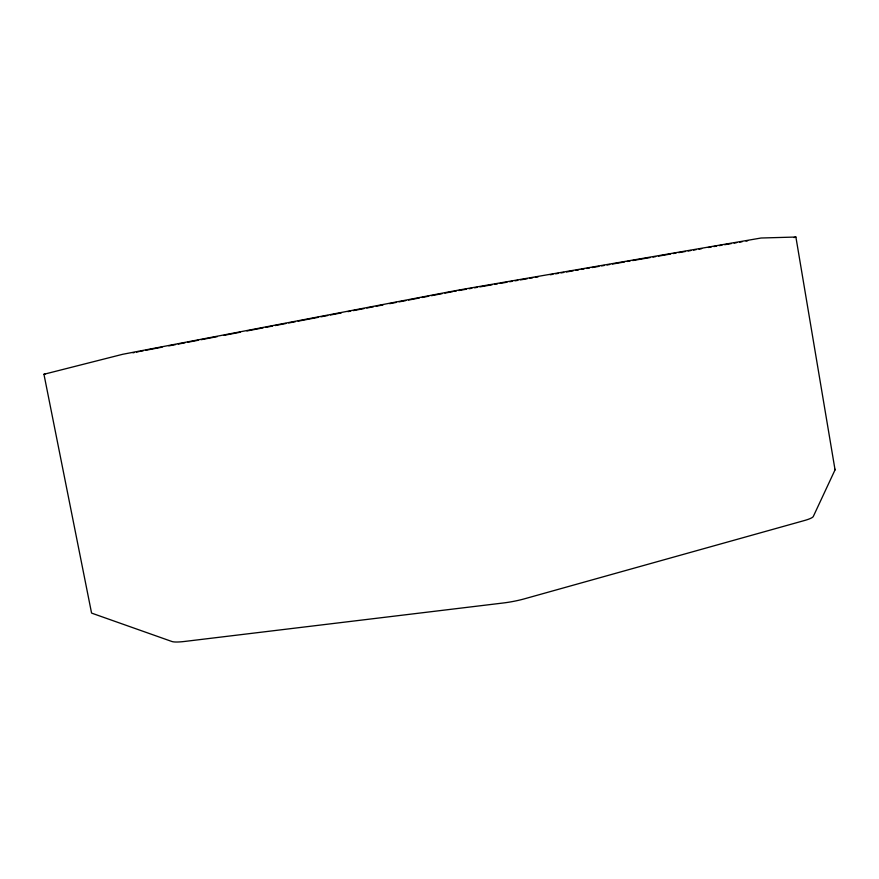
<?xml version="1.0" encoding="UTF-8"?>
<svg xmlns="http://www.w3.org/2000/svg" width="879" height="879" viewBox="0 0 879 879"><rect width="100%" height="100%" fill="white"/><g stroke="black" fill="none" stroke-linecap="round" stroke-linejoin="round"><path stroke-width="1.32" d="M835.05 469.847L813.317 516.445A26.073 4.065 -8.5 0 1 804.175 520.599L524.466 598.819A28.128 5.043 -10.2 0 1 503.063 603.016L184.711 641.439A26.645 4.296 -12.2 0 1 171.888 641.494L92.119 613.289A22.579 3 -12.2 0 1 91.482 612.63L43.95 374.278L122.675 354.292L446.334 292.388A28.48 0.615 -10.4 0 1 468.057 288.433L761.104 238.011L795.891 237.033L835.05 469.847A21.854 2.824 -8.7 0 0 834.687 469.155M795.891 237.033L793.968 237.572M132.971 352.82L134.322 352.523M136.454 352.083L139.223 351.545M140.574 351.281L143.266 350.765M145.958 350.249L162.121 347.161M168.845 345.876L175.58 344.59M178.272 344.074L185.008 342.788M187.699 342.272L198.467 340.217M201.159 339.701L217.322 336.613M224.057 335.328L240.209 332.24M246.944 330.954L263.107 327.867M265.799 327.351L272.523 326.065M275.226 325.549L285.994 323.494M288.686 322.978L295.421 321.692M298.113 321.176L318.308 317.319M321 316.803L327.735 315.517M330.427 315.001L341.195 312.935M347.93 311.649L350.622 311.133M353.314 310.628L364.093 308.562M366.785 308.046L373.509 306.76M376.212 306.244L382.936 304.958M389.672 303.673L396.407 302.387M399.099 301.871L405.834 300.585M408.526 300.069L419.294 298.014M421.986 297.498L428.721 296.212M431.413 295.696L442.181 293.641M444.873 293.125L452.674 291.641M453.883 291.41L456.322 290.971M458.695 290.542L466.408 289.213M469.111 288.741L471.814 288.279M474.517 287.807L477.22 287.345M479.923 286.884L492.097 284.785M494.8 284.313L497.503 283.851M500.206 283.39L506.963 282.225M509.666 281.752L512.38 281.291M515.083 280.819L517.786 280.357M520.489 279.896L527.246 278.731M529.949 278.258L532.663 277.797M535.366 277.325L538.069 276.863M550.232 274.764L552.935 274.303M555.649 273.83L558.352 273.369M561.055 272.897L563.758 272.435M566.461 271.974L573.218 270.809M575.921 270.336L578.635 269.875M581.338 269.403L584.041 268.941M586.743 268.48L589.446 268.007M592.149 267.546L598.907 266.381M601.621 265.908L604.323 265.447M607.026 264.975L609.729 264.513M612.432 264.052L624.606 261.953M627.309 261.481L630.012 261.019M632.715 260.558L650.295 257.525M652.998 257.064L655.701 256.591M658.404 256.13L670.578 254.031M673.281 253.559L675.984 253.097M678.687 252.636L685.444 251.471M688.147 250.998L690.861 250.537M693.564 250.065L696.267 249.603M698.97 249.142L701.673 248.669M708.43 247.504L711.133 247.043M713.847 246.57L716.55 246.109M719.253 245.648L721.956 245.175M724.659 244.714L731.416 243.549M734.119 243.076L736.833 242.615M739.536 242.154L742.239 241.681M745.974 241.055L747.644 240.791M43.95 374.278L45.016 374.179"/></g></svg>
